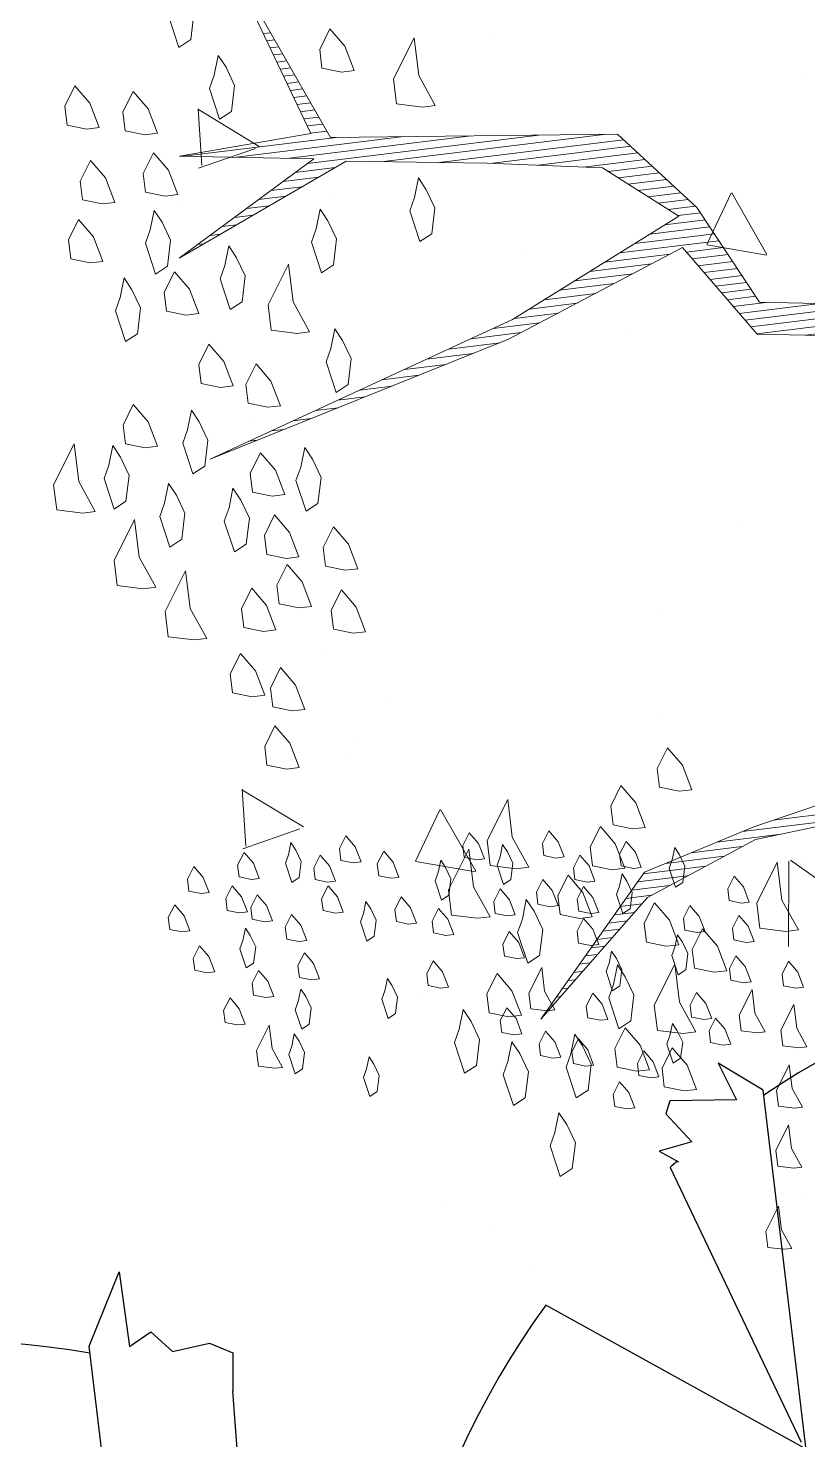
# Model space of a CAD drawing. Header units: millimetres. Extents: x 111 to 1506, y 14 to 566.
# Drawn here: x 301.176 to 301.904, y 82.14 to 83.456 of the extents above; entities that cross this region are included whole.
import ezdxf

# ---------------------------------------------------------------- set-up
doc = ezdxf.new("R2010")
doc.units = ezdxf.units.MM
doc.layers.add('ARBOLES', color=78, linetype='Continuous', lineweight=5)
doc.layers.add('fer', color=8, linetype='Continuous')

# ---------------------------------------------------------------- blocks, each defined once
blk = doc.blocks.new('gol')
at = {"layer": 'fer', "color": 97}
for p, q in [((1375.5947, 202.7979), (1375.1976, 202.6416)), ((1375.5947, 202.7979), (1375.1976, 202.6416)), ((1375.1633, 202.6311), (1375.1976, 202.6416)), ((1375.1633, 202.6311), (1375.1976, 202.6416)), ((1375.161, 202.6076), (1375.1633, 202.6311)), ((1375.161, 202.6076), (1375.1633, 202.6311)), ((1375.1786, 202.577), (1375.161, 202.6076)), ((1375.1786, 202.577), (1375.161, 202.6076)), ((1375.1668, 202.5524), (1375.1786, 202.577)), ((1375.1668, 202.5524), (1375.1786, 202.577)), ((1375.357, 202.5723), (1375.1966, 202.5011)), ((1375.357, 202.5723), (1375.1966, 202.5011)), ((1375.1857, 202.5371), (1375.1668, 202.5524)), ((1375.1857, 202.5371), (1375.1668, 202.5524)), ((1375.1221, 202.5077), (1375.1857, 202.5371)), ((1375.1221, 202.5077), (1375.1857, 202.5371)), ((1375.1966, 202.5011), (1375.1221, 202.5077)), ((1375.1966, 202.5011), (1375.1221, 202.5077)), ((1375.8679, 202.4536), (1375.7387, 201.8433)), ((1375.8679, 202.4536), (1375.7387, 201.8433)), ((1375.7966, 202.1152), (1375.4877, 201.9786)), ((1375.7966, 202.1152), (1375.4877, 201.9786)), ((1375.582, 201.9167), (1375.7912, 202.1084)), ((1375.582, 201.9167), (1375.7912, 202.1084)), ((1375.4877, 201.9786), (1375.4758, 201.9311)), ((1375.4877, 201.9786), (1375.4758, 201.9311)), ((1375.4758, 201.9311), (1375.5034, 201.9576)), ((1375.4758, 201.9311), (1375.5034, 201.9576)), ((1375.5034, 201.9576), (1375.5225, 201.8982)), ((1375.5034, 201.9576), (1375.5225, 201.8982)), ((1375.5353, 201.8982), (1375.5533, 201.929)), ((1375.5353, 201.8982), (1375.5533, 201.929)), ((1375.5533, 201.929), (1375.5703, 201.9024)), ((1375.5533, 201.929), (1375.5703, 201.9024)), ((1375.5703, 201.9024), (1375.5745, 201.9226)), ((1375.5703, 201.9024), (1375.5745, 201.9226)), ((1375.5225, 201.8982), (1375.5353, 201.8982)), ((1375.5225, 201.8982), (1375.5353, 201.8982))]:
    blk.add_line(p, q, dxfattribs=at)
for start, end in [(187.0362, 230.8056), (187.0362, 230.8056), (238.0568, 238.7015), (238.0568, 238.7015), (251.0921, 296.4905), (251.0921, 296.4905)]:
    blk.add_arc((1375.9986, 202.602), 0.802, start, end, dxfattribs=at)
blk = doc.blocks.new('*X16')
at = {"color": 0}
for p, q in [((16.5688, 17), (16.5786, 17)), ((16.5721, 16.99), (16.5828, 16.99)), ((16.5754, 16.98), (16.587, 16.98)), ((16.5788, 16.97), (16.5912, 16.97)), ((16.5821, 16.96), (16.5954, 16.96)), ((16.5854, 16.95), (16.5996, 16.95)), ((16.5888, 16.94), (16.6038, 16.94)), ((16.5921, 16.93), (16.608, 16.93)), ((16.5954, 16.92), (16.6122, 16.92)), ((16.5988, 16.91), (16.6164, 16.91)), ((16.6021, 16.9), (16.6206, 16.9)), ((16.6054, 16.89), (16.6248, 16.89)), ((16.6088, 16.88), (16.629, 16.88)), ((16.6121, 16.87), (16.6331, 16.87)), ((16.443, 16.85), (16.6488, 16.85)), ((16.6154, 16.86), (16.6373, 16.86)), ((16.513, 16.84), (16.7388, 16.84)), ((16.583, 16.83), (16.8288, 16.83)), ((16.5885, 16.81), (16.6422, 16.81)), ((16.6062, 16.82), (16.9188, 16.82)), ((16.7083, 16.81), (17.0088, 16.81)), ((16.5531, 16.79), (16.5956, 16.79)), ((16.5708, 16.8), (16.6189, 16.8)), ((16.7816, 16.8), (17.0309, 16.8)), ((16.8532, 16.79), (17.0394, 16.79)), ((16.5178, 16.77), (16.5489, 16.77)), ((16.5355, 16.78), (16.5722, 16.78)), ((16.9132, 16.78), (17.0478, 16.78)), ((16.9732, 16.77), (17.0563, 16.77)), ((16.4824, 16.75), (16.5022, 16.75)), ((16.5001, 16.76), (16.5256, 16.76)), ((17.0054, 16.76), (17.0647, 16.76)), ((17.0177, 16.75), (17.0732, 16.75)), ((16.447, 16.73), (16.4556, 16.73)), ((16.4647, 16.74), (16.4789, 16.74)), ((17.0299, 16.74), (17.0817, 16.74)), ((17.0421, 16.73), (17.0901, 16.73)), ((16.4293, 16.72), (16.4322, 16.72)), ((17.0543, 16.72), (17.0986, 16.72)), ((17.0665, 16.71), (17.1071, 16.71)), ((17.0788, 16.7), (17.1155, 16.7)), ((17.0719, 16.68), (17.1263, 16.68)), ((17.091, 16.69), (17.1213, 16.69)), ((17.0288, 16.66), (17.1363, 16.66)), ((17.0504, 16.67), (17.1313, 16.67)), ((16.9858, 16.64), (17.0741, 16.64)), ((17.0073, 16.65), (17.1413, 16.65)), ((17.0964, 16.64), (17.1463, 16.64)), ((16.9427, 16.62), (17.0214, 16.62)), ((16.9642, 16.63), (17.0477, 16.63)), ((17.1031, 16.63), (17.1513, 16.63)), ((17.1097, 16.62), (17.1563, 16.62)), ((16.8996, 16.6), (16.9686, 16.6)), ((16.9211, 16.61), (16.995, 16.61)), ((17.1164, 16.61), (17.1613, 16.61)), ((17.1231, 16.6), (17.1663, 16.6)), ((16.8565, 16.58), (16.9159, 16.58)), ((16.8781, 16.59), (16.9423, 16.59)), ((17.1297, 16.59), (17.1713, 16.59)), ((17.1364, 16.58), (17.1763, 16.58)), ((16.7953, 16.56), (16.8632, 16.56)), ((16.8265, 16.57), (16.8895, 16.57)), ((17.1431, 16.57), (17.1813, 16.57)), ((17.1497, 16.56), (17.1971, 16.56)), ((16.764, 16.55), (16.8332, 16.55)), ((17.1564, 16.55), (17.2651, 16.55)), ((16.7015, 16.53), (16.7578, 16.53)), ((16.7328, 16.54), (16.7955, 16.54)), ((17.163, 16.54), (17.3331, 16.54)), ((17.1697, 16.53), (17.401, 16.53)), ((16.639, 16.51), (16.6824, 16.51)), ((16.6703, 16.52), (16.7201, 16.52)), ((17.1764, 16.52), (17.469, 16.52)), ((17.2412, 16.51), (17.7938, 16.51)), ((16.5765, 16.49), (16.607, 16.49)), ((16.6078, 16.5), (16.6447, 16.5)), ((16.514, 16.47), (16.5317, 16.47)), ((16.5453, 16.48), (16.5693, 16.48)), ((16.4515, 16.45), (16.4563, 16.45)), ((16.4828, 16.46), (16.494, 16.46)), ((17.0761, 15.86), (17.2435, 15.86)), ((17.1189, 15.87), (17.3117, 15.87)), ((17.0401, 15.85), (17.1235, 15.85)), ((16.9681, 15.83), (17.0472, 15.83)), ((17.0041, 15.84), (17.0729, 15.84)), ((16.9281, 15.81), (16.9958, 15.81)), ((16.9371, 15.82), (17.0215, 15.82)), ((16.91, 15.79), (16.9444, 15.79)), ((16.919, 15.8), (16.9701, 15.8)), ((16.8919, 15.77), (16.9189, 15.77)), ((16.9009, 15.78), (16.9301, 15.78)), ((16.8738, 15.75), (16.8965, 15.75)), ((16.8829, 15.76), (16.9077, 15.76)), ((16.8557, 15.73), (16.8742, 15.73)), ((16.8648, 15.74), (16.8853, 15.74)), ((16.8376, 15.71), (16.8518, 15.71)), ((16.8467, 15.72), (16.863, 15.72)), ((16.8195, 15.69), (16.8295, 15.69)), ((16.8286, 15.7), (16.8406, 15.7)), ((16.8014, 15.67), (16.8071, 15.67)), ((16.8105, 15.68), (16.8183, 15.68)), ((16.7924, 15.66), (16.7959, 15.66)), ((16.7833, 15.65), (16.7848, 15.65))]:
    blk.add_line(p, q, dxfattribs=at)
blk = doc.blocks.new('E1E')
at = {"layer": 'ARBOLES', "ltscale": 0.2}
for p, q in [((96.0598, 59.5667), (96.0598, 59.5667)), ((96.122, 59.5391), (96.122, 59.5391)), ((96.1796, 59.5223), (96.1796, 59.5223)), ((95.7975, 59.3971), (95.7975, 59.3971)), ((96.2691, 59.314), (96.2691, 59.314)), ((95.857, 59.2206), (95.857, 59.2206)), ((96.5118, 59.2106), (96.4571, 59.1706)), ((96.5318, 59.147), (96.5092, 59.2067)), ((96.3217, 59.1674), (96.2544, 59.159)), ((96.3128, 59.1041), (96.322, 59.1672)), ((96.5311, 59.1477), (96.4538, 59.1674)), ((96.3122, 59.1036), (96.2542, 59.1583)), ((95.9214, 59.0448), (95.8936, 59.1364)), ((95.92, 59.0432), (95.8063, 59.0804)), ((96.4334, 59.0761), (96.4334, 59.0761)), ((96.4248, 59.0542), (96.4248, 59.0542)), ((95.9008, 59.0394), (95.9008, 59.0394)), ((95.9924, 59.0443), (95.9924, 59.0443)), ((96.4042, 59.0005), (96.4042, 59.0005)), ((96.4916, 58.9742), (96.4916, 58.9742)), ((96.1089, 58.9342), (96.1089, 58.9342)), ((96.1395, 58.8197), (96.1395, 58.8197)), ((96.6386, 58.7496), (96.6386, 58.7496)), ((96.0816, 58.6988), (96.0816, 58.6988)), ((96.7277, 58.6218), (96.7277, 58.6218)), ((96.7897, 58.5418), (96.7897, 58.5418)), ((96.2657, 58.527), (96.2657, 58.527)), ((96.7825, 58.4946), (96.7278, 58.4546)), ((96.8025, 58.431), (96.78, 58.4907)), ((96.4032, 58.4799), (96.4032, 58.4799)), ((96.6289, 58.4788), (96.6289, 58.4788)), ((96.8019, 58.4317), (96.7246, 58.4514)), ((96.2114, 58.4099), (96.1441, 58.4015)), ((96.2025, 58.3466), (96.2117, 58.4097)), ((96.2019, 58.3461), (96.1439, 58.4008)), ((96.5104, 58.2531), (96.5104, 58.2531)), ((96.1659, 58.1962), (96.1659, 58.1962))]:
    blk.add_line(p, q, dxfattribs=at)
for points in [[(95.7992, 59.463), (95.8172, 59.4662), (95.8245, 59.4499), (95.8191, 59.4183), (95.8082, 59.4427), (95.791, 59.4594)], [(96.0834, 59.4127), (96.0842, 59.4286), (96.0632, 59.4582), (96.0531, 59.4459), (96.0581, 59.417), (96.0733, 59.4004), (96.0856, 59.3903)], [(96.3065, 59.4064), (96.307, 59.4164), (96.2939, 59.4349), (96.2876, 59.4272), (96.2907, 59.4091), (96.3002, 59.3988), (96.3079, 59.3924)], [(96.3942, 59.4065), (96.3946, 59.4164), (96.3815, 59.435), (96.3752, 59.4273), (96.3784, 59.4092), (96.3879, 59.3988), (96.3956, 59.3925)], [(96.4055, 59.4359), (96.4235, 59.439), (96.4308, 59.4228), (96.4254, 59.3912), (96.4145, 59.4155), (96.3973, 59.4323)], [(96.4597, 59.4016), (96.4737, 59.4029), (96.4791, 59.3907), (96.4764, 59.3749), (96.4629, 59.3835), (96.4516, 59.398)], [(96.1572, 59.352), (96.1579, 59.3679), (96.1369, 59.3975), (96.1268, 59.3852), (96.1319, 59.3563), (96.1471, 59.3397), (96.1594, 59.3296)], [(96.4019, 59.3564), (96.4024, 59.3663), (96.3892, 59.3848), (96.3829, 59.3771), (96.3861, 59.3591), (96.3956, 59.3487), (96.4033, 59.3424)], [(95.815, 59.3727), (95.8331, 59.3758), (95.8404, 59.3596), (95.835, 59.328), (95.8241, 59.3523), (95.8069, 59.369)], [(96.2201, 59.3333), (96.2208, 59.3492), (96.1999, 59.3788), (96.1897, 59.3665), (96.1948, 59.3376), (96.21, 59.321), (96.2223, 59.3108)], [(96.0138, 59.3638), (96.0278, 59.3651), (96.0333, 59.3529), (96.0306, 59.3371), (96.017, 59.3457), (96.0057, 59.3601)], [(96.0922, 59.323), (96.0929, 59.3389), (96.0719, 59.3686), (96.0618, 59.3563), (96.0669, 59.3274), (96.0821, 59.3107), (96.0944, 59.3006)], [(96.438, 59.3627), (96.452, 59.3641), (96.4575, 59.3519), (96.4548, 59.3361), (96.4412, 59.3446), (96.4299, 59.3591)], [(96.5094, 59.3555), (96.5234, 59.3569), (96.5289, 59.3447), (96.5262, 59.3289), (96.5126, 59.3375), (96.5013, 59.3519)], [(96.3125, 59.3165), (96.3129, 59.3265), (96.2998, 59.345), (96.2935, 59.3373), (96.2967, 59.3192), (96.3062, 59.3089), (96.3138, 59.3025)], [(96.4815, 59.309), (96.4819, 59.3189), (96.4688, 59.3374), (96.4625, 59.3297), (96.4656, 59.3117), (96.4751, 59.3013), (96.4828, 59.295)], [(95.9584, 59.3258), (95.9809, 59.328), (95.9895, 59.3085), (95.9852, 59.2832), (95.9635, 59.2969), (95.9454, 59.3201)], [(95.998, 59.3226), (96.0121, 59.324), (96.0175, 59.3118), (96.0148, 59.296), (96.0012, 59.3046), (95.9899, 59.319)], [(96.0156, 59.3201), (96.038, 59.3223), (96.0467, 59.3028), (96.0423, 59.2775), (96.0206, 59.2912), (96.0025, 59.3143)], [(96.0721, 59.3313), (96.0861, 59.3326), (96.0916, 59.3205), (96.0889, 59.3046), (96.0753, 59.3132), (96.064, 59.3277)], [(96.1101, 59.3336), (96.1241, 59.3349), (96.1295, 59.3227), (96.1268, 59.3069), (96.1133, 59.3155), (96.1019, 59.3299)], [(96.1593, 59.3214), (96.1733, 59.3228), (96.1788, 59.3106), (96.1761, 59.2948), (96.1625, 59.3033), (96.1512, 59.3178)], [(96.3947, 59.3288), (96.4087, 59.3302), (96.4141, 59.318), (96.4114, 59.3022), (96.3979, 59.3107), (96.3866, 59.3252)], [(96.5497, 59.3199), (96.5637, 59.3212), (96.5691, 59.309), (96.5664, 59.2932), (96.5528, 59.3018), (96.5415, 59.3162)], [(95.8341, 59.3081), (95.8521, 59.3112), (95.8594, 59.295), (95.854, 59.2634), (95.8431, 59.2878), (95.8259, 59.3045)], [(96.171, 59.3036), (96.1934, 59.3058), (96.2021, 59.2863), (96.1978, 59.261), (96.1761, 59.2747), (96.158, 59.2978)], [(95.9918, 59.2711), (95.9922, 59.2811), (95.9791, 59.2996), (95.9728, 59.2919), (95.9759, 59.2738), (95.9854, 59.2635), (95.9931, 59.2571)], [(96.2538, 59.2953), (96.2678, 59.2966), (96.2732, 59.2844), (96.2705, 59.2686), (96.2569, 59.2772), (96.2456, 59.2916)], [(96.4209, 59.2918), (96.4349, 59.2931), (96.4404, 59.2809), (96.4377, 59.2651), (96.4241, 59.2737), (96.4128, 59.2881)], [(96.0691, 59.2348), (96.0698, 59.2507), (96.0488, 59.2804), (96.0387, 59.2681), (96.0438, 59.2392), (96.059, 59.2225), (96.0713, 59.2124)], [(96.0717, 59.2775), (96.0857, 59.2789), (96.0912, 59.2667), (96.0885, 59.2509), (96.0749, 59.2594), (96.0636, 59.2739)], [(96.1318, 59.2848), (96.1499, 59.288), (96.1571, 59.2717), (96.1517, 59.2401), (96.1408, 59.2645), (96.1237, 59.2812)], [(96.4643, 59.2819), (96.4783, 59.2832), (96.4837, 59.271), (96.481, 59.2552), (96.4675, 59.2638), (96.4562, 59.2782)], [(96.4941, 59.2805), (96.5081, 59.2819), (96.5136, 59.2697), (96.5109, 59.2539), (96.4973, 59.2625), (96.486, 59.2769)], [(96.5416, 59.2724), (96.5556, 59.2738), (96.561, 59.2616), (96.5583, 59.2458), (96.5447, 59.2544), (96.5334, 59.2688)], [(95.9317, 59.2639), (95.9457, 59.2652), (95.9511, 59.253), (95.9484, 59.2372), (95.9349, 59.2458), (95.9236, 59.2602)], [(95.978, 59.2644), (96.0069, 59.2695), (96.0185, 59.2435), (96.0099, 59.1929), (95.9925, 59.2319), (95.965, 59.2586)], [(96.3609, 59.2407), (96.3613, 59.2506), (96.3482, 59.2691), (96.3419, 59.2614), (96.3451, 59.2434), (96.3546, 59.233), (96.3622, 59.2267)], [(95.849, 59.2417), (95.8671, 59.2448), (95.8743, 59.2286), (95.8689, 59.197), (95.8581, 59.2213), (95.8409, 59.2381)], [(95.8987, 59.2394), (95.9168, 59.2426), (95.924, 59.2264), (95.9186, 59.1947), (95.9078, 59.2191), (95.8906, 59.2358)], [(95.9606, 59.2427), (95.9746, 59.244), (95.98, 59.2318), (95.9773, 59.216), (95.9638, 59.2246), (95.9525, 59.239)], [(96.0808, 59.2134), (96.0812, 59.2233), (96.0681, 59.2418), (96.0618, 59.2341), (96.065, 59.2161), (96.0745, 59.2057), (96.0822, 59.1994)], [(96.3911, 59.2493), (96.4051, 59.2506), (96.4106, 59.2385), (96.4079, 59.2226), (96.3943, 59.2312), (96.383, 59.2457)], [(96.4923, 59.2408), (96.5063, 59.2421), (96.5118, 59.2299), (96.5091, 59.2141), (96.4955, 59.2227), (96.4842, 59.2371)], [(96.1884, 59.1944), (96.1891, 59.2103), (96.1681, 59.24), (96.158, 59.2277), (96.1631, 59.1988), (96.1783, 59.1821), (96.1906, 59.172)], [(96.1815, 59.2387), (96.1955, 59.2401), (96.201, 59.2279), (96.1983, 59.2121), (96.1847, 59.2207), (96.1734, 59.2351)], [(96.2651, 59.237), (96.2791, 59.2384), (96.2845, 59.2262), (96.2818, 59.2104), (96.2683, 59.2189), (96.257, 59.2334)], [(96.3089, 59.237), (96.3229, 59.2384), (96.3284, 59.2262), (96.3257, 59.2104), (96.3121, 59.219), (96.3008, 59.2334)], [(96.4607, 59.2023), (96.4612, 59.2123), (96.4481, 59.2308), (96.4418, 59.2231), (96.4449, 59.205), (96.4544, 59.1947), (96.4621, 59.1883)], [(96.2368, 59.2082), (96.2658, 59.2133), (96.2773, 59.1873), (96.2687, 59.1367), (96.2513, 59.1757), (96.2238, 59.2024)], [(96.4097, 59.2186), (96.4237, 59.2199), (96.4291, 59.2077), (96.4264, 59.1919), (96.4129, 59.2005), (96.4016, 59.215)], [(96.0153, 59.1745), (96.0158, 59.1844), (96.0027, 59.2029), (95.9963, 59.1952), (95.9995, 59.1772), (96.009, 59.1668), (96.0167, 59.1605)], [(96.1061, 59.2003), (96.1201, 59.2017), (96.1255, 59.1895), (96.1228, 59.1736), (96.1093, 59.1822), (96.098, 59.1967)], [(96.2055, 59.1958), (96.2195, 59.1972), (96.2249, 59.185), (96.2222, 59.1692), (96.2087, 59.1778), (96.1974, 59.1922)], [(96.2941, 59.172), (96.2945, 59.1819), (96.2814, 59.2004), (96.2751, 59.1927), (96.2783, 59.1747), (96.2877, 59.1643), (96.2954, 59.158)], [(96.3428, 59.1937), (96.3568, 59.195), (96.3623, 59.1828), (96.3596, 59.167), (96.346, 59.1756), (96.3347, 59.1901)], [(95.8721, 59.1789), (95.8861, 59.1803), (95.8915, 59.1681), (95.8888, 59.1522), (95.8753, 59.1608), (95.864, 59.1753)], [(95.9304, 59.1902), (95.9444, 59.1916), (95.9498, 59.1794), (95.9471, 59.1636), (95.9336, 59.1722), (95.9222, 59.1866)], [(95.965, 59.1885), (95.9875, 59.1907), (95.9961, 59.1712), (95.9918, 59.1459), (95.9701, 59.1596), (95.952, 59.1827)], [(96.3885, 59.1896), (96.4025, 59.191), (96.4079, 59.1788), (96.4052, 59.163), (96.3916, 59.1716), (96.3803, 59.186)], [(96.0251, 59.1763), (96.0475, 59.1784), (96.0562, 59.1589), (96.0518, 59.1336), (96.0301, 59.1473), (96.012, 59.1705)], [(96.1165, 59.166), (96.1305, 59.1673), (96.136, 59.1551), (96.1333, 59.1393), (96.1197, 59.1479), (96.1084, 59.1623)], [(96.127, 59.1749), (96.1494, 59.1771), (96.1581, 59.1575), (96.1538, 59.1322), (96.1321, 59.146), (96.114, 59.1691)], [(96.1626, 59.1719), (96.1766, 59.1732), (96.182, 59.161), (96.1793, 59.1452), (96.1658, 59.1538), (96.1545, 59.1682)], [(96.2326, 59.1349), (96.2331, 59.1448), (96.22, 59.1633), (96.2137, 59.1556), (96.2168, 59.1376), (96.2263, 59.1272), (96.234, 59.1209)], [(95.9403, 59.146), (95.9544, 59.1473), (95.9598, 59.1351), (95.9571, 59.1193), (95.9435, 59.1279), (95.9322, 59.1423)], [(95.9964, 59.1514), (96.0104, 59.1528), (96.0158, 59.1406), (96.0131, 59.1248), (95.9995, 59.1334), (95.9882, 59.1478)], [(96.0949, 59.1271), (96.0953, 59.137), (96.0822, 59.1555), (96.0759, 59.1479), (96.0791, 59.1298), (96.0885, 59.1194), (96.0962, 59.1131)], [(96.2116, 59.1424), (96.2405, 59.1475), (96.2521, 59.1215), (96.2434, 59.0709), (96.2261, 59.1099), (96.1986, 59.1366)], [(96.257, 59.1457), (96.271, 59.1471), (96.2765, 59.1349), (96.2738, 59.1191), (96.2602, 59.1277), (96.2489, 59.1421)], [(96.131, 59.1334), (96.145, 59.1348), (96.1504, 59.1226), (96.1477, 59.1068), (96.1342, 59.1154), (96.1229, 59.1298)], [(95.9015, 59.1212), (95.9304, 59.1263), (95.942, 59.1003), (95.9333, 59.0497), (95.916, 59.0887), (95.8885, 59.1154)], [(96.1721, 59.1177), (96.1861, 59.119), (96.1916, 59.1068), (96.1889, 59.091), (96.1753, 59.0996), (96.164, 59.114)], [(95.9584, 59.1053), (95.9725, 59.1067), (95.9779, 59.0945), (95.9752, 59.0787), (95.9616, 59.0872), (95.9503, 59.1017)], [(96.047, 59.0814), (96.0475, 59.0914), (96.0343, 59.1099), (96.028, 59.1022), (96.0312, 59.0841), (96.0407, 59.0737), (96.0484, 59.0674)], [(96.0858, 59.1036), (96.0999, 59.105), (96.1053, 59.0928), (96.1026, 59.077), (96.089, 59.0855), (96.0777, 59.1)], [(96.1082, 59.112), (96.1306, 59.1142), (96.1393, 59.0946), (96.135, 59.0693), (96.1133, 59.0831), (96.0952, 59.1062)], [(96.4906, 59.1108), (96.5131, 59.113), (96.5217, 59.0935), (96.5174, 59.0682), (96.4957, 59.0819), (96.4776, 59.105)], [(96.0996, 59.0614), (96.122, 59.0635), (96.1307, 59.044), (96.1264, 59.0187), (96.1047, 59.0324), (96.0866, 59.0556)], [(96.5037, 59.0465), (96.5261, 59.0486), (96.5348, 59.0291), (96.5305, 59.0038), (96.5088, 59.0176), (96.4907, 59.0407)], [(96.5514, 59.0443), (96.5738, 59.0465), (96.5825, 59.027), (96.5782, 59.0017), (96.5565, 59.0154), (96.5384, 59.0385)], [(96.062, 59.0057), (96.0845, 59.0079), (96.0931, 58.9883), (96.0888, 58.963), (96.0671, 58.9768), (96.049, 58.9999)], [(96.6324, 59.0025), (96.6613, 59.0075), (96.6729, 58.9815), (96.6643, 58.9309), (96.6469, 58.9699), (96.6194, 58.9967)], [(96.5609, 58.9706), (96.5833, 58.9728), (96.592, 58.9533), (96.5876, 58.928), (96.5659, 58.9417), (96.5479, 58.9648)], [(96.704, 58.9642), (96.7329, 58.9693), (96.7445, 58.9433), (96.7359, 58.8926), (96.7185, 58.9317), (96.691, 58.9584)], [(96.464, 58.9431), (96.4864, 58.9452), (96.4951, 58.9257), (96.4908, 58.9004), (96.4691, 58.9141), (96.451, 58.9373)], [(96.5305, 58.9337), (96.5529, 58.9359), (96.5616, 58.9164), (96.5573, 58.8911), (96.5356, 58.9048), (96.5175, 58.9279)], [(96.7091, 58.8652), (96.7098, 58.8811), (96.6889, 58.9107), (96.6787, 58.8984), (96.6838, 58.8695), (96.699, 58.8529), (96.7113, 58.8428)], [(96.6383, 58.8492), (96.639, 58.8651), (96.618, 58.8947), (96.6079, 58.8824), (96.613, 58.8535), (96.6282, 58.8369), (96.6405, 58.8268)], [(96.7937, 58.9028), (96.8226, 58.9079), (96.8342, 58.8819), (96.8255, 58.8313), (96.8082, 58.8703), (96.7807, 58.897)], [(96.493, 58.878), (96.5154, 58.8802), (96.5241, 58.8607), (96.5198, 58.8354), (96.4981, 58.8491), (96.48, 58.8722)], [(96.5602, 58.8846), (96.5826, 58.8868), (96.5913, 58.8672), (96.587, 58.8419), (96.5653, 58.8557), (96.5472, 58.8788)], [(96.7814, 58.8428), (96.7821, 58.8587), (96.7612, 58.8883), (96.7511, 58.876), (96.7561, 58.8471), (96.7713, 58.8305), (96.7836, 58.8204)], [(96.5747, 58.7819), (96.5754, 58.7978), (96.5545, 58.8275), (96.5443, 58.8152), (96.5494, 58.7863), (96.5646, 58.7696), (96.5769, 58.7595)], [(96.5957, 58.8224), (96.6181, 58.8246), (96.6268, 58.8051), (96.6224, 58.7798), (96.6007, 58.7935), (96.5827, 58.8166)], [(96.7085, 58.7791), (96.7092, 58.795), (96.6882, 58.8247), (96.6781, 58.8124), (96.6832, 58.7835), (96.6984, 58.7668), (96.7107, 58.7567)], [(96.7482, 58.8124), (96.7706, 58.8146), (96.7793, 58.7951), (96.775, 58.7698), (96.7533, 58.7835), (96.7352, 58.8066)], [(96.6297, 58.7285), (96.6521, 58.7307), (96.6608, 58.7111), (96.6565, 58.6858), (96.6348, 58.6996), (96.6167, 58.7227)], [(96.6868, 58.7227), (96.7092, 58.7249), (96.7179, 58.7054), (96.7136, 58.6801), (96.6919, 58.6938), (96.6738, 58.7169)], [(96.8242, 58.6592), (96.8249, 58.6751), (96.8039, 58.7047), (96.7938, 58.6924), (96.7989, 58.6635), (96.8141, 58.6469), (96.8264, 58.6368)], [(96.5813, 58.6446), (96.582, 58.6605), (96.5611, 58.6901), (96.551, 58.6778), (96.556, 58.6489), (96.5712, 58.6323), (96.5835, 58.6222)], [(96.7476, 58.6563), (96.77, 58.6585), (96.7787, 58.6389), (96.7744, 58.6136), (96.7527, 58.6274), (96.7346, 58.6505)], [(96.6225, 58.6396), (96.6515, 58.6446), (96.663, 58.6186), (96.6544, 58.568), (96.637, 58.607), (96.6095, 58.6338)], [(96.7223, 58.5905), (96.7231, 58.6064), (96.7021, 58.636), (96.692, 58.6237), (96.697, 58.5948), (96.7122, 58.5782), (96.7245, 58.5681)], [(96.8676, 58.6318), (96.89, 58.634), (96.8987, 58.6144), (96.8944, 58.5891), (96.8727, 58.6029), (96.8546, 58.626)], [(96.8142, 58.5768), (96.8149, 58.5927), (96.7939, 58.6223), (96.7838, 58.61), (96.7889, 58.5811), (96.804, 58.5645), (96.8163, 58.5544)], [(96.6364, 58.521), (96.6371, 58.5369), (96.6161, 58.5665), (96.606, 58.5542), (96.6111, 58.5253), (96.6263, 58.5087), (96.6385, 58.4986)], [(96.8742, 58.5645), (96.8966, 58.5667), (96.9053, 58.5472), (96.9009, 58.5219), (96.8792, 58.5356), (96.8612, 58.5588)], [(96.8091, 58.5356), (96.8315, 58.5378), (96.8402, 58.5183), (96.8359, 58.493), (96.8142, 58.5067), (96.7961, 58.5298)], [(96.541, 58.4552), (96.5417, 58.4711), (96.5207, 58.5007), (96.5106, 58.4884), (96.5157, 58.4595), (96.5309, 58.4429), (96.5432, 58.4328)], [(96.9154, 58.4894), (96.9378, 58.4916), (96.9465, 58.4721), (96.9422, 58.4468), (96.9205, 58.4605), (96.9024, 58.4836)], [(96.8511, 58.4763), (96.8735, 58.4785), (96.8822, 58.459), (96.8779, 58.4337), (96.8562, 58.4474), (96.8381, 58.4705)], [(96.7962, 58.3896), (96.7969, 58.4055), (96.7759, 58.4351), (96.7658, 58.4228), (96.7709, 58.3939), (96.7861, 58.3773), (96.7984, 58.3671)], [(96.8635, 58.326), (96.8642, 58.3419), (96.8432, 58.3715), (96.8331, 58.3592), (96.8382, 58.3303), (96.8534, 58.3137), (96.8657, 58.3036)], [(96.562, 58.3554), (96.5909, 58.3605), (96.6025, 58.3345), (96.5939, 58.2839), (96.5765, 58.3229), (96.549, 58.3496)], [(96.6603, 58.3446), (96.6828, 58.3468), (96.6914, 58.3273), (96.6871, 58.302), (96.6654, 58.3157), (96.6473, 58.3388)]]:
    blk.add_lwpolyline(points, close=True, dxfattribs=at)
for points in [[(95.9006, 58.3882), (96.1362, 58.4542), (96.2345, 58.3733), (96.3437, 58.3206), (96.6509, 58.4184), (96.8252, 58.2544), (96.6733, 58.4206), (96.807, 58.4879), (96.6617, 58.4466), (96.7737, 58.5977), (96.6263, 58.4386), (96.4745, 58.3944), (96.3488, 58.3618), (96.2512, 58.3884), (96.3956, 58.5541), (96.6745, 58.803), (96.3934, 58.5765), (96.2367, 58.421), (96.1282, 58.4896), (95.8861, 58.4207)], [(95.8286, 58.9173), (95.9702, 59.0193), (96.0728, 59.104), (96.1356, 59.2956), (96.0612, 59.13), (95.9644, 59.0324), (95.8141, 58.9498)]]:
    blk.add_lwpolyline(points, dxfattribs=at)
at = {"layer": 'ARBOLES', "ltscale": 0.2, "xscale": 0.8372139817761642, "yscale": 0.8372139817761642, "zscale": 0.8372139817761642, "rotation": 204.0028523145856}
blk.add_blockref('*X16', (103.6395, 76.9735), dxfattribs=at)

msp = doc.modelspace()

# ---------------------------------------------------------------- block references
at = {"lineweight": 100, "rotation": 253.0024052467934}
for p in [(510.80478, 1456.9127), (509.59111, 1456.54823)]:
    msp.add_blockref('gol', p, dxfattribs=at)
at = {"layer": 'ARBOLES', "color": 0, "xscale": 0.8310831642732953, "yscale": 0.8310831642732953, "zscale": 0.8310831642732953, "rotation": 163.0024052467934}
msp.add_blockref('E1E', (392.46721, 106.30264), dxfattribs=at)

doc.saveas('drawing.dxf')
